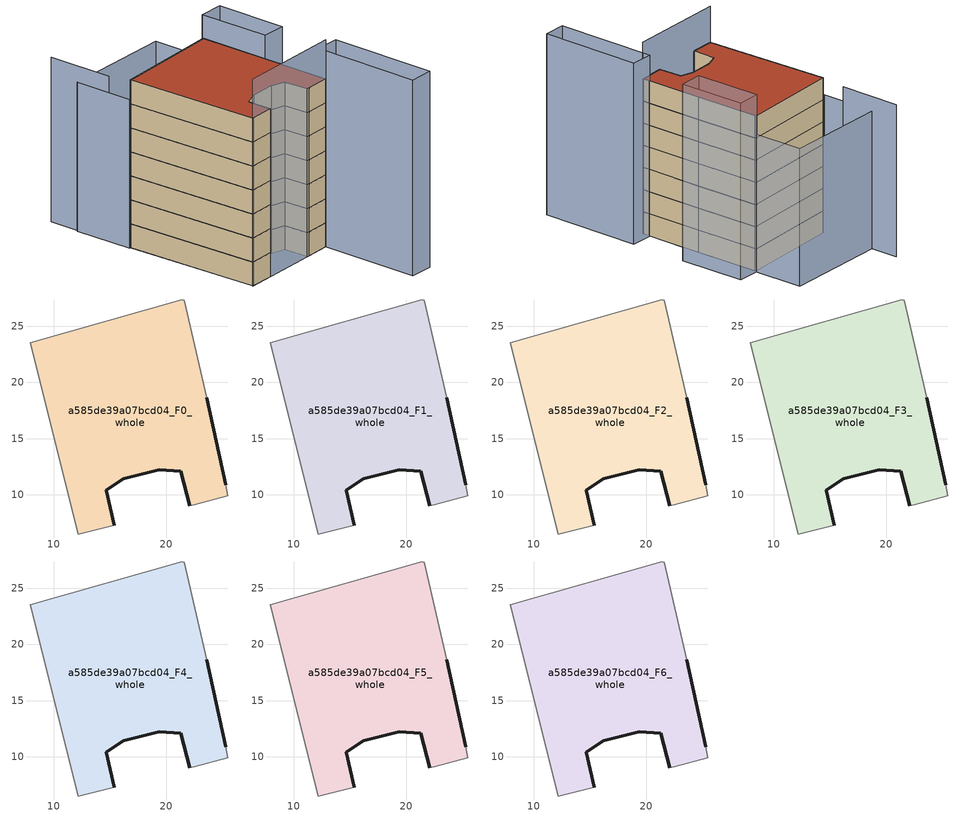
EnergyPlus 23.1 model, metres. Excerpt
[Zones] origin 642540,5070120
a585de39a07bcd04_F0_whole
 floor ground (EU_floor_Construction): 25.49,9.92 25.29,10.92 23.59,18.62 21.59,27.33 21.39,27.33 7.88,23.53 12.18,6.52 15.38,7.32 14.68,10.42 16.18,11.42 19.39,12.22 21.29,12.12 22.09,9.01 22.49,9.12 z0
 wall outside (EU_wall_Construction): 23.59,18.62 25.29,10.92 / 22.09,9.01 21.29,12.12 19.39,12.22 16.18,11.42 14.68,10.42 15.38,7.32 z0:3
 wall adiabatic (EU_wall_Construction): 25.29,10.92 25.49,9.92 22.49,9.12 22.09,9.01 / 15.38,7.32 12.18,6.52 7.88,23.53 21.39,27.33 21.59,27.33 23.59,18.62 z0:3
a585de39a07bcd04_F1_whole
 floor to a585de39a07bcd04_F0_whole (EU_floor_Construction): 25.49,9.92 25.29,10.92 23.59,18.62 21.59,27.33 21.39,27.33 7.88,23.53 12.18,6.52 15.38,7.32 14.68,10.42 16.18,11.42 19.38,12.22 21.29,12.12 22.09,9.01 22.49,9.12 z3
 wall outside (EU_wall_Construction): 23.59,18.62 25.29,10.92 / 22.09,9.01 21.29,12.12 19.39,12.22 16.18,11.42 14.68,10.42 15.38,7.32 z3:6
 wall adiabatic (EU_wall_Construction): 25.29,10.92 25.49,9.92 22.49,9.12 22.09,9.01 / 15.38,7.32 12.18,6.52 7.88,23.53 21.39,27.33 21.59,27.33 23.59,18.62 z3:6
a585de39a07bcd04_F2_whole
 floor to a585de39a07bcd04_F1_whole (EU_floor_Construction): 25.49,9.92 25.29,10.92 23.59,18.62 21.59,27.33 21.39,27.33 7.88,23.53 12.18,6.52 15.38,7.32 14.68,10.42 16.18,11.42 19.38,12.22 21.29,12.12 22.09,9.01 22.49,9.12 z6
 wall outside (EU_wall_Construction): 23.59,18.62 25.29,10.92 / 22.09,9.01 21.29,12.12 19.39,12.22 16.18,11.42 14.68,10.42 15.38,7.32 z6:9
 wall adiabatic (EU_wall_Construction): 25.29,10.92 25.49,9.92 22.49,9.12 22.09,9.01 / 15.38,7.32 12.18,6.52 7.88,23.53 21.39,27.33 21.59,27.33 23.59,18.62 z6:9
a585de39a07bcd04_F3_whole
 floor to a585de39a07bcd04_F2_whole (EU_floor_Construction): 25.49,9.92 25.29,10.92 23.59,18.62 21.59,27.33 21.39,27.33 7.88,23.53 12.18,6.52 15.38,7.32 14.68,10.42 16.18,11.42 19.38,12.22 21.29,12.12 22.09,9.01 22.49,9.12 z9
 wall outside (EU_wall_Construction): 23.59,18.62 25.29,10.92 / 22.09,9.01 21.29,12.12 19.39,12.22 16.18,11.42 14.68,10.42 15.38,7.32 z9:12
 wall adiabatic (EU_wall_Construction): 25.29,10.92 25.49,9.92 22.49,9.12 22.09,9.01 / 15.38,7.32 12.18,6.52 7.88,23.53 21.39,27.33 21.59,27.33 23.59,18.62 z9:12
a585de39a07bcd04_F4_whole
 floor to a585de39a07bcd04_F3_whole (EU_floor_Construction): 25.49,9.92 25.29,10.92 23.59,18.62 21.59,27.33 21.39,27.33 7.88,23.53 12.18,6.52 15.38,7.32 14.68,10.42 16.18,11.42 19.38,12.22 21.29,12.12 22.09,9.01 22.49,9.12 z12
 wall outside (EU_wall_Construction): 23.59,18.62 25.29,10.92 / 22.09,9.01 21.29,12.12 19.39,12.22 16.18,11.42 14.68,10.42 15.38,7.32 z12:15
 wall adiabatic (EU_wall_Construction): 25.29,10.92 25.49,9.92 22.49,9.12 22.09,9.01 / 15.38,7.32 12.18,6.52 7.88,23.53 21.39,27.33 21.59,27.33 23.59,18.62 z12:15
a585de39a07bcd04_F5_whole
 floor to a585de39a07bcd04_F4_whole (EU_floor_Construction): 25.49,9.92 25.29,10.92 23.59,18.62 21.59,27.33 21.39,27.33 7.88,23.53 12.18,6.52 15.38,7.32 14.68,10.42 16.18,11.42 19.38,12.22 21.29,12.12 22.09,9.01 22.49,9.12 z15
 wall outside (EU_wall_Construction): 23.59,18.62 25.29,10.92 / 22.09,9.01 21.29,12.12 19.39,12.22 16.18,11.42 14.68,10.42 15.38,7.32 z15:18
 wall adiabatic (EU_wall_Construction): 25.29,10.92 25.49,9.92 22.49,9.12 22.09,9.01 / 15.38,7.32 12.18,6.52 7.88,23.53 21.39,27.33 21.59,27.33 23.59,18.62 z15:18
a585de39a07bcd04_F6_whole
 floor to a585de39a07bcd04_F5_whole (EU_floor_Construction): 25.49,9.92 25.29,10.92 23.59,18.62 21.59,27.33 21.39,27.33 7.88,23.53 12.18,6.52 15.38,7.32 14.68,10.42 16.18,11.42 19.38,12.22 21.29,12.12 22.09,9.01 22.49,9.12 z18
 wall outside (EU_wall_Construction): 23.59,18.62 25.29,10.92 / 22.09,9.01 21.29,12.12 19.39,12.22 16.18,11.42 14.68,10.42 15.38,7.32 z18:21
 wall adiabatic (EU_wall_Construction): 25.29,10.92 25.49,9.92 22.49,9.12 22.09,9.01 / 15.38,7.32 12.18,6.52 7.88,23.53 21.39,27.33 21.59,27.33 23.59,18.62 z18:21
 roof outside (EU_roof_Construction): 21.59,27.33 23.59,18.62 25.29,10.92 25.49,9.92 22.49,9.12 22.09,9.01 21.29,12.12 19.39,12.22 16.18,11.42 14.68,10.42 15.38,7.32 12.18,6.52 7.88,23.53 21.39,27.33 z21
shading: 12.18,6.52 25.49,9.92 z0:25.9; 28.29,11.61 31.24,-1.95 / 31.24,-1.95 28.21,-2.61 / 28.21,-2.61 25.26,10.96 / 25.26,10.96 28.29,11.61 z0:24.5; 23.59,18.62 21.54,27.53 / 21.54,27.53 24.59,28.23 / 24.59,28.23 26.64,19.32 / 26.64,19.32 23.59,18.62 z0:23.9; 5.98,30.94 20.09,34.23 / 20.09,34.23 21.83,26.79 / 21.83,26.79 7.72,23.49 / 7.72,23.49 5.98,30.94 z0:18.6; 5.3,34.81 7.11,26.54 z0:20.6
[Building]
EU S2 Campaign: North Axis=0; Terrain=City; Solar Distribution=FullExterior
[Site:Location]
Lyon-Bron: Latitude=45.75; Longitude=5; Time Zone=1; Elevation=198
[SizingPeriod:WeatherFileDays]
AnnualSizingPeriod: Begin Month=1; Begin Day of Month=1; End Month=12; End Day of Month=31; Day of Week for Start Day=Monday; Use Weather File Daylight Saving Period=No; Use Weather File Rain and Snow Indicators=No
[MATERIAL]
EU_InternalMass_Material: Roughness=MediumRough; Thickness=0.1; Conductivity=1; Density=1800; Specific Heat=900; Thermal Absorptance=0.9; Solar Absorptance=0.7; Visible Absorptance=0.7
[MATERIAL:NOMASS] Roughness=MediumRough; Thermal Absorptance=0.9; Solar Absorptance=0.7; Visible Absorptance=0.7
Name | Thermal Resistance
EU_wall_NoMass | 0.776494
EU_roof_NoMass | 0.486893
EU_floor_NoMass | 0.421597
[CONSTRUCTION]
EU_wall_Construction: EU_wall_NoMass
EU_roof_Construction: EU_roof_NoMass
EU_floor_Construction: EU_floor_NoMass
EU_InternalMass_Construction: EU_InternalMass_Material
[ZONE] Type=1; Multiplier=1; Ceiling Height=autocalculate; Floor Area=autocalculate; Part of Total Floor Area=Yes
Name | Volume
a585de39a07bcd04_F0_whole | 670.793
a585de39a07bcd04_F1_whole; a585de39a07bcd04_F2_whole; a585de39a07bcd04_F3_whole; a585de39a07bcd04_F4_whole; a585de39a07bcd04_F5_whole; a585de39a07bcd04_F6_whole | 670.794
[INTERNALMASS] Construction=EU_InternalMass_Construction; Surface Area=223.595
Name | Zone or ZoneList
a585de39a07bcd04_F0_whole_EU_InternalMass | a585de39a07bcd04_F0_whole
a585de39a07bcd04_F1_whole_EU_InternalMass | a585de39a07bcd04_F1_whole
a585de39a07bcd04_F2_whole_EU_InternalMass | a585de39a07bcd04_F2_whole
a585de39a07bcd04_F3_whole_EU_InternalMass | a585de39a07bcd04_F3_whole
a585de39a07bcd04_F4_whole_EU_InternalMass | a585de39a07bcd04_F4_whole
a585de39a07bcd04_F5_whole_EU_InternalMass | a585de39a07bcd04_F5_whole
a585de39a07bcd04_F6_whole_EU_InternalMass | a585de39a07bcd04_F6_whole
[OTHEREQUIPMENT] Fuel Type=Electricity; Design Level Calculation Method=Watts/Area; Power per Zone Floor Area=1; Fraction Latent=0; Fraction Radiant=0; Fraction Lost=0; Carbon Dioxide Generation Rate=0; EndUse Subcategory=EU_Step8_InternalGains
Name | Zone or ZoneList or Space or SpaceList | Schedule
EU_Step8_InternalGain_a585de39a07bcd04_F0_whole_f000 | a585de39a07bcd04_F0_whole | EU_Step8_GainSchedule_a585de39a07bcd04_F0_whole_f000
EU_Step8_InternalGain_a585de39a07bcd04_F1_whole_f000 | a585de39a07bcd04_F1_whole | EU_Step8_GainSchedule_a585de39a07bcd04_F1_whole_f000
EU_Step8_InternalGain_a585de39a07bcd04_F2_whole_f000 | a585de39a07bcd04_F2_whole | EU_Step8_GainSchedule_a585de39a07bcd04_F2_whole_f000
EU_Step8_InternalGain_a585de39a07bcd04_F3_whole_f000 | a585de39a07bcd04_F3_whole | EU_Step8_GainSchedule_a585de39a07bcd04_F3_whole_f000
EU_Step8_InternalGain_a585de39a07bcd04_F4_whole_f000 | a585de39a07bcd04_F4_whole | EU_Step8_GainSchedule_a585de39a07bcd04_F4_whole_f000
EU_Step8_InternalGain_a585de39a07bcd04_F5_whole_f000 | a585de39a07bcd04_F5_whole | EU_Step8_GainSchedule_a585de39a07bcd04_F5_whole_f000
EU_Step8_InternalGain_a585de39a07bcd04_F6_whole_f000 | a585de39a07bcd04_F6_whole | EU_Step8_GainSchedule_a585de39a07bcd04_F6_whole_f000
[ZONEVENTILATION:DESIGNFLOWRATE] Schedule=EU_AlwaysOn; Design Flow Rate Calculation Method=AirChanges/Hour; Air Changes per Hour=0.693814; Ventilation Type=Natural; Fan Pressure Rise=0; Fan Total Efficiency=1; Constant Term Coefficient=1; Temperature Term Coefficient=0; Velocity Term Coefficient=0; Velocity Squared Term Coefficient=0; Minimum Indoor Temperature=-100; Maximum Indoor Temperature=100; Delta Temperature=-100; Minimum Outdoor Temperature=-100; Maximum Outdoor Temperature=100; Maximum Wind Speed=40
Name | Zone or ZoneList or Space or SpaceList
EU_ConstantAir_a585de39a07bcd04_F0_whole | a585de39a07bcd04_F0_whole
EU_ConstantAir_a585de39a07bcd04_F1_whole | a585de39a07bcd04_F1_whole
EU_ConstantAir_a585de39a07bcd04_F2_whole | a585de39a07bcd04_F2_whole
EU_ConstantAir_a585de39a07bcd04_F3_whole | a585de39a07bcd04_F3_whole
EU_ConstantAir_a585de39a07bcd04_F4_whole | a585de39a07bcd04_F4_whole
EU_ConstantAir_a585de39a07bcd04_F5_whole | a585de39a07bcd04_F5_whole
EU_ConstantAir_a585de39a07bcd04_F6_whole | a585de39a07bcd04_F6_whole
[HVACTEMPLATE:THERMOSTAT] Constant Heating Setpoint=20; Constant Cooling Setpoint=50
EU_HeatOnly_a585de39a07bcd04_F0_whole; EU_HeatOnly_a585de39a07bcd04_F1_whole; EU_HeatOnly_a585de39a07bcd04_F2_whole; EU_HeatOnly_a585de39a07bcd04_F3_whole; EU_HeatOnly_a585de39a07bcd04_F4_whole; EU_HeatOnly_a585de39a07bcd04_F5_whole; EU_HeatOnly_a585de39a07bcd04_F6_whole
[HVACTEMPLATE:ZONE:IDEALLOADSAIRSYSTEM] System Availability Schedule=EU_AlwaysOn; Maximum Heating Supply Air Temperature=50; Minimum Cooling Supply Air Temperature=13; Maximum Heating Supply Air Humidity Ratio=0.0156; Minimum Cooling Supply Air Humidity Ratio=0.0077; Heating Limit=NoLimit; Cooling Limit=NoLimit; Heating Availability Schedule=EU_AlwaysOn; Cooling Availability Schedule=EU_CoolingOff; Dehumidification Control Type=ConstantSensibleHeatRatio; Cooling Sensible Heat Ratio=0.7; Dehumidification Setpoint=60; Humidification Control Type=None; Humidification Setpoint=30; Outdoor Air Method=None; Outdoor Air Flow Rate per Person=0.00944; Outdoor Air Flow Rate per Zone Floor Area=0; Outdoor Air Flow Rate per Zone=0; Demand Controlled Ventilation Type=None; Outdoor Air Economizer Type=NoEconomizer; Heat Recovery Type=None; Sensible Heat Recovery Effectiveness=0.7; Latent Heat Recovery Effectiveness=0.65
Name | Template Thermostat
a585de39a07bcd04_F0_whole | EU_HeatOnly_a585de39a07bcd04_F0_whole
a585de39a07bcd04_F1_whole | EU_HeatOnly_a585de39a07bcd04_F1_whole
a585de39a07bcd04_F2_whole | EU_HeatOnly_a585de39a07bcd04_F2_whole
a585de39a07bcd04_F3_whole | EU_HeatOnly_a585de39a07bcd04_F3_whole
a585de39a07bcd04_F4_whole | EU_HeatOnly_a585de39a07bcd04_F4_whole
a585de39a07bcd04_F5_whole | EU_HeatOnly_a585de39a07bcd04_F5_whole
a585de39a07bcd04_F6_whole | EU_HeatOnly_a585de39a07bcd04_F6_whole
[SIZING:ZONE] Zone Cooling Design Supply Air Temperature Input Method=SupplyAirTemperature; Zone Cooling Design Supply Air Temperature=13; Zone Heating Design Supply Air Temperature Input Method=SupplyAirTemperature; Zone Heating Design Supply Air Temperature=50; Zone Cooling Design Supply Air Humidity Ratio=0.008; Zone Heating Design Supply Air Humidity Ratio=0.008; Cooling Design Air Flow Method=DesignDay; Cooling Design Air Flow Rate=0; Cooling Minimum Air Flow per Zone Floor Area=0.000762; Cooling Minimum Air Flow=0; Cooling Minimum Air Flow Fraction=0.2; Heating Design Air Flow Method=DesignDay; Heating Design Air Flow Rate=0; Heating Maximum Air Flow per Zone Floor Area=0.002032; Heating Maximum Air Flow=0.141576; Heating Maximum Air Flow Fraction=0.3; Account for Dedicated Outdoor Air System=No; Dedicated Outdoor Air System Control Strategy=NeutralSupplyAir; Dedicated Outdoor Air Low Setpoint Temperature for Design=autosize; Dedicated Outdoor Air High Setpoint Temperature for Design=autosize; Zone Load Sizing Method=Sensible Load Only No Latent Load; Zone Latent Cooling Design Supply Air Humidity Ratio Input Method=HumidityRatioDifference; Zone Cooling Design Supply Air Humidity Ratio Difference=0.005; Zone Latent Heating Design Supply Air Humidity Ratio Input Method=HumidityRatioDifference; Zone Humidification Design Supply Air Humidity Ratio Difference=0.005
a585de39a07bcd04_F0_whole; a585de39a07bcd04_F1_whole; a585de39a07bcd04_F2_whole; a585de39a07bcd04_F3_whole; a585de39a07bcd04_F4_whole; a585de39a07bcd04_F5_whole; a585de39a07bcd04_F6_whole
[SCHEDULE:CONSTANT]
Name | Hourly Value
EU_AlwaysOn | 1
EU_CoolingOff | 0
[SCHEDULE:FILE] Column Number=1; Rows to Skip at Top=0; Number of Hours of Data=8760; Column Separator=Comma; Interpolate to Timestep=No; Minutes per Item=60; Adjust Schedule for Daylight Savings=Yes
Name | File
EU_Step8_GainSchedule_a585de39a07bcd04_F0_whole_f000 | ../../schedules/a585de39a07bcd04/a585de39a07bcd04_F0_whole_f000_gain.csv
EU_Step8_GainSchedule_a585de39a07bcd04_F1_whole_f000 | ../../schedules/a585de39a07bcd04/a585de39a07bcd04_F1_whole_f000_gain.csv
EU_Step8_GainSchedule_a585de39a07bcd04_F2_whole_f000 | ../../schedules/a585de39a07bcd04/a585de39a07bcd04_F2_whole_f000_gain.csv
EU_Step8_GainSchedule_a585de39a07bcd04_F3_whole_f000 | ../../schedules/a585de39a07bcd04/a585de39a07bcd04_F3_whole_f000_gain.csv
EU_Step8_GainSchedule_a585de39a07bcd04_F4_whole_f000 | ../../schedules/a585de39a07bcd04/a585de39a07bcd04_F4_whole_f000_gain.csv
EU_Step8_GainSchedule_a585de39a07bcd04_F5_whole_f000 | ../../schedules/a585de39a07bcd04/a585de39a07bcd04_F5_whole_f000_gain.csv
EU_Step8_GainSchedule_a585de39a07bcd04_F6_whole_f000 | ../../schedules/a585de39a07bcd04/a585de39a07bcd04_F6_whole_f000_gain.csv
